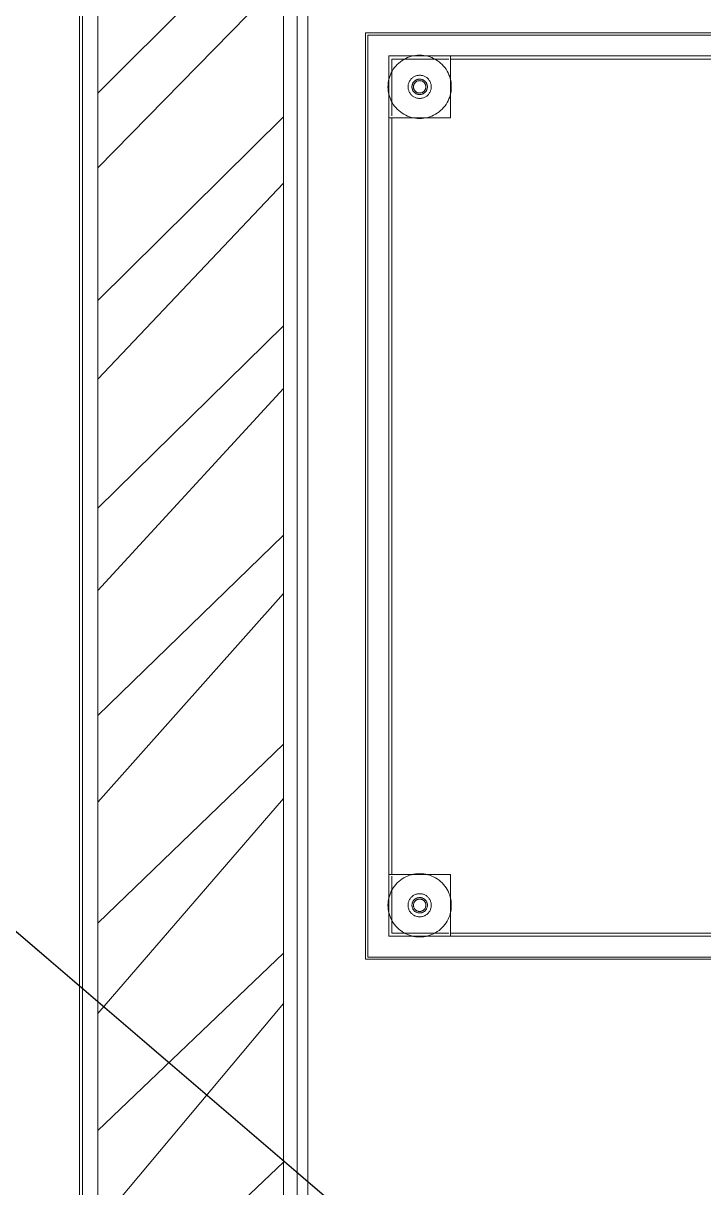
# Model space of a CAD drawing. Header units: millimetres. Extents: x -32 to 417638015, y -35 to 175284279.
# Drawn here: x 416312210 to 416312650, y 175269155 to 175269909 of the extents above; entities that cross this region are included whole.
import ezdxf
from ezdxf.enums import TextEntityAlignment as Align

# ---------------------------------------------------------------- set-up
doc = ezdxf.new("R2010")
doc.units = ezdxf.units.MM
for name, color, linetype, lineweight in [('_ЭМ_ТХ_пищеблок', 7, 'Continuous', 30), ('Атрибут', 7, 'Continuous', 5), ('ДОНМ_ТХ_(Нейтральное_мебель)', 7, 'Continuous', 0), ('Стены отделка', 7, 'Continuous', 30), ('Стены штриховка', 7, 'Continuous', 9), ('ШТРИХОВКА', 252, 'Continuous', 15)]:
    doc.layers.add(name, color=color, linetype=linetype, lineweight=lineweight)
doc.layers.add('PDF __ЭМ_Надписи', color=7, linetype='Continuous')
doc.layers.add('ЭОМ_Лотки рабочие', color=5, linetype='Continuous')
doc.styles.add('ISOCPEUR', font='isocpeur.ttf', dxfattribs={"width": 0.85, "height": 274.9999999999997})

# ---------------------------------------------------------------- blocks, each defined once
blk = doc.blocks.new('*U101')
at = {"color": 0}
for points in [[(600, 600), (600, 0), (0, 0), (0, 600), (600, 600)], [(598.5, 598.5), (598.5, 1.5), (1.5, 1.5), (1.5, 598.5), (598.5, 598.5)], [(15, 15), (15, 585)], [(585, 585), (585, 15)], [(17, 55), (17, 546.1000061035156)], [(583, 55), (583, 546.1000061035156)], [(35, 14.5), (36.36587524414062, 14.54541015625), (37.71505737304688, 14.6802978515625), (39.04379272460938, 14.9024658203125), (40.348388671875, 15.20977783203125), (41.625, 15.5999755859375), (42.869873046875, 16.071044921875), (44.07940673828125, 16.6207275390625), (45.249755859375, 17.24688720703125), (46.377197265625, 17.9473876953125), (47.45797729492188, 18.719970703125), (48.4884033203125, 19.5626220703125), (49.46466064453125, 20.47308349609375), (50.383056640625, 21.44921875), (51.23980712890625, 22.48883056640625), (52.03121948242188, 23.58984375), (52.75350952148438, 24.75), (53.3970947265625, 25.95562744140625), (53.95492553710938, 27.19146728515625), (54.42684936523438, 28.4532470703125), (54.81301879882812, 29.7366943359375), (55.11334228515625, 31.03741455078125), (55.32785034179688, 32.35107421875), (55.45660400390625, 33.67333984375), (55.49951171875, 35), (55.45660400390625, 36.32659912109375), (55.327880859375, 37.64892578125), (55.11334228515625, 38.96258544921875), (54.81298828125, 40.2633056640625), (54.4268798828125, 41.54669189453125), (53.95489501953125, 42.8084716796875), (53.3970947265625, 44.04437255859375), (52.75350952148438, 45.25), (52.03121948242188, 46.41015625), (51.23983764648438, 47.51116943359375), (50.383056640625, 48.55078125), (49.46466064453125, 49.5269775390625), (48.4884033203125, 50.4373779296875), (47.4580078125, 51.280029296875), (46.377197265625, 52.0526123046875), (45.249755859375, 52.75311279296875), (44.07940673828125, 53.3792724609375), (42.86990356445312, 53.928955078125), (41.62496948242188, 54.4000244140625), (40.34835815429688, 54.79022216796875), (39.0438232421875, 55.0975341796875), (37.715087890625, 55.3197021484375), (36.36590576171875, 55.45458984375), (33.63412475585938, 55.45458984375), (32.28494262695312, 55.3197021484375), (30.95620727539062, 55.0975341796875), (29.651611328125, 54.79022216796875), (28.375, 54.4000244140625), (27.13006591796875, 53.928955078125), (25.92059326171875, 53.3792724609375), (24.750244140625, 52.75311279296875), (23.62274169921875, 52.0526123046875), (22.54202270507812, 51.280029296875), (21.5115966796875, 50.4373779296875), (20.53533935546875, 49.52691650390625), (19.616943359375, 48.55078125), (18.76019287109375, 47.51116943359375), (17.96878051757812, 46.41015625), (17.24649047851562, 45.25), (16.6029052734375, 44.04437255859375), (16.0450439453125, 42.80853271484375), (15.57315063476562, 41.5467529296875), (15.18698120117188, 40.2633056640625), (14.88665771484375, 38.96258544921875), (14.67205810546875, 37.64892578125), (14.5433349609375, 36.32666015625), (14.50048828125, 35), (14.5433349609375, 33.67340087890625), (14.672119140625, 32.35107421875), (14.88665771484375, 31.03741455078125), (15.18701171875, 29.7366943359375), (15.5731201171875, 28.45330810546875), (16.04510498046875, 27.1915283203125), (16.6029052734375, 25.95562744140625), (17.24649047851562, 24.75), (17.96878051757812, 23.58984375), (18.76016235351562, 22.48883056640625), (19.616943359375, 21.44921875), (20.53533935546875, 20.4730224609375), (21.51162719726562, 19.5626220703125), (22.54205322265625, 18.719970703125), (23.62283325195312, 17.9473876953125), (24.750244140625, 17.24688720703125), (25.92059326171875, 16.6207275390625), (27.130126953125, 16.071044921875), (28.375, 15.5999755859375), (29.65164184570312, 15.20977783203125), (30.9561767578125, 14.9024658203125), (32.284912109375, 14.6802978515625), (33.63409423828125, 14.54541015625), (35, 14.5)], [(15, 55), (55, 55), (55, 15)], [(53.79998779296875, 17), (17, 17), (17, 53.79998779296875)], [(565, 14.5), (566.3658447265625, 14.54541015625), (567.715087890625, 14.6802978515625), (569.0438232421875, 14.9024658203125), (570.348388671875, 15.20977783203125), (571.625, 15.5999755859375), (572.8699340820312, 16.071044921875), (574.0794067382812, 16.6207275390625), (575.249755859375, 17.24688720703125), (576.377197265625, 17.9473876953125), (577.4580078125, 18.719970703125), (578.4884033203125, 19.5626220703125), (579.4646606445312, 20.47308349609375), (580.383056640625, 21.44921875), (581.2398071289062, 22.48883056640625), (582.03125, 23.58984375), (582.7535400390625, 24.75), (583.3971557617188, 25.95562744140625), (583.9549560546875, 27.19146728515625), (584.4268798828125, 28.4532470703125), (584.81298828125, 29.7366943359375), (585.1134033203125, 31.03741455078125), (585.3279418945312, 32.35107421875), (585.4566650390625, 33.67333984375), (585.49951171875, 35), (585.4566650390625, 36.32659912109375), (585.327880859375, 37.64892578125), (585.1133422851562, 38.96258544921875), (584.81298828125, 40.2633056640625), (584.4268798828125, 41.54669189453125), (583.9549560546875, 42.8084716796875), (583.3971557617188, 44.04437255859375), (582.7535400390625, 45.25), (582.03125, 46.41015625), (581.2398681640625, 47.51116943359375), (580.383056640625, 48.55078125), (579.4646606445312, 49.5269775390625), (578.4884033203125, 50.4373779296875), (577.4579467773438, 51.280029296875), (576.377197265625, 52.0526123046875), (575.249755859375, 52.75311279296875), (574.0794067382812, 53.3792724609375), (572.8699340820312, 53.928955078125), (571.625, 54.4000244140625), (570.348388671875, 54.79022216796875), (569.0438232421875, 55.0975341796875), (567.715087890625, 55.3197021484375), (566.3659057617188, 55.45458984375), (563.6341552734375, 55.45458984375), (562.284912109375, 55.3197021484375), (560.9561767578125, 55.0975341796875), (559.651611328125, 54.79022216796875), (558.375, 54.4000244140625), (557.130126953125, 53.928955078125), (555.9205932617188, 53.3792724609375), (554.750244140625, 52.75311279296875), (553.622802734375, 52.0526123046875), (552.5419921875, 51.280029296875), (551.5115966796875, 50.4373779296875), (550.5353393554688, 49.52691650390625), (549.616943359375, 48.55078125), (548.7601928710938, 47.51116943359375), (547.96875, 46.41015625), (547.2464599609375, 45.25), (546.6029052734375, 44.04437255859375), (546.0450439453125, 42.80853271484375), (545.5731201171875, 41.5467529296875), (545.1869506835938, 40.2633056640625), (544.8865966796875, 38.96258544921875), (544.672119140625, 37.64892578125), (544.5433349609375, 36.32666015625), (544.50048828125, 35), (544.5433349609375, 33.67340087890625), (544.672119140625, 32.35107421875), (544.8866577148438, 31.03741455078125), (545.18701171875, 29.7366943359375), (545.5731201171875, 28.45330810546875), (546.0450439453125, 27.1915283203125), (546.6028442382812, 25.95562744140625), (547.2464599609375, 24.75), (547.96875, 23.58984375), (548.7601318359375, 22.48883056640625), (549.616943359375, 21.44921875), (550.5353393554688, 20.4730224609375), (551.5115966796875, 19.5626220703125), (552.5419921875, 18.719970703125), (553.622802734375, 17.9473876953125), (554.750244140625, 17.24688720703125), (555.9205932617188, 16.6207275390625), (557.1300659179688, 16.071044921875), (558.375, 15.5999755859375), (559.651611328125, 15.20977783203125), (560.9561767578125, 14.9024658203125), (562.284912109375, 14.6802978515625), (563.6340942382812, 14.54541015625), (565, 14.5)], [(545, 15), (545, 55), (585, 55)], [(583, 53.79998779296875), (583, 17), (546.2000122070312, 17)], [(35, 42.5), (34.50027465820312, 42.4833984375), (34.00665283203125, 42.43402099609375), (33.52053833007812, 42.352783203125), (33.04327392578125, 42.2403564453125), (32.57623291015625, 42.0975341796875), (32.12078857421875, 41.92523193359375), (31.67825317382812, 41.72412109375), (31.25009155273438, 41.49505615234375), (30.83761596679688, 41.23876953125), (30.44219970703125, 40.95611572265625), (30.06524658203125, 40.6478271484375), (29.70806884765625, 40.31475830078125), (29.3720703125, 39.9576416015625), (29.05862426757812, 39.5772705078125), (28.76907348632812, 39.1744384765625), (28.50482177734375, 38.75), (28.26934814453125, 38.3089599609375), (28.06521606445312, 37.8568115234375), (27.892578125, 37.3951416015625), (27.7513427734375, 36.92559814453125), (27.64144897460938, 36.44970703125), (27.56298828125, 35.9691162109375), (27.51583862304688, 35.4853515625), (27.50018310546875, 35), (27.51583862304688, 34.5146484375), (27.56292724609375, 34.0308837890625), (27.6414794921875, 33.55029296875), (27.7513427734375, 33.07440185546875), (27.89260864257812, 32.6048583984375), (28.0653076171875, 32.14324951171875), (28.26934814453125, 31.69110107421875), (28.50482177734375, 31.25), (28.76907348632812, 30.8255615234375), (29.05859375, 30.4227294921875), (29.37210083007812, 30.0423583984375), (29.70806884765625, 29.68524169921875), (30.06527709960938, 29.3521728515625), (30.44223022460938, 29.0439453125), (30.83761596679688, 28.76123046875), (31.25009155273438, 28.50494384765625), (31.67828369140625, 28.27587890625), (32.12078857421875, 28.07476806640625), (32.57623291015625, 27.9024658203125), (33.04330444335938, 27.7596435546875), (33.52056884765625, 27.647216796875), (34.00668334960938, 27.56597900390625), (34.50027465820312, 27.5166015625), (35.49972534179688, 27.5166015625), (35.99334716796875, 27.56597900390625), (36.47946166992188, 27.647216796875), (36.95672607421875, 27.7596435546875), (37.42376708984375, 27.9024658203125), (37.87921142578125, 28.07476806640625), (38.32174682617188, 28.27587890625), (38.74990844726562, 28.50494384765625), (39.16238403320312, 28.76123046875), (39.55780029296875, 29.04388427734375), (39.93475341796875, 29.3521728515625), (40.29193115234375, 29.68524169921875), (40.6279296875, 30.0423583984375), (40.94137573242188, 30.4227294921875), (41.23092651367188, 30.8255615234375), (41.49517822265625, 31.25), (41.73065185546875, 31.6910400390625), (41.93478393554688, 32.1431884765625), (42.107421875, 32.6048583984375), (42.2486572265625, 33.07440185546875), (42.3585205078125, 33.55029296875), (42.43701171875, 34.0308837890625), (42.48416137695312, 34.5146484375), (42.49981689453125, 35), (42.48416137695312, 35.4853515625), (42.43707275390625, 35.9691162109375), (42.3585205078125, 36.44970703125), (42.2486572265625, 36.92559814453125), (42.10739135742188, 37.3951416015625), (41.9346923828125, 37.85675048828125), (41.73065185546875, 38.30889892578125), (41.49517822265625, 38.75), (41.23092651367188, 39.1744384765625), (40.94140625, 39.5772705078125), (40.62789916992188, 39.9576416015625), (40.29193115234375, 40.31475830078125), (39.93472290039062, 40.6478271484375), (39.55780029296875, 40.95611572265625), (39.16238403320312, 41.23876953125), (38.74990844726562, 41.49505615234375), (38.32171630859375, 41.72412109375), (37.87921142578125, 41.92523193359375), (37.42376708984375, 42.0975341796875), (36.95669555664062, 42.2403564453125), (36.47943115234375, 42.352783203125), (35.99331665039062, 42.43402099609375), (35.49972534179688, 42.4833984375), (35, 42.5)], [(35, 40), (34.66683959960938, 39.9888916015625), (34.33779907226562, 39.9560546875), (34.01370239257812, 39.90185546875), (33.69552612304688, 39.826904296875), (33.38418579101562, 39.731689453125), (33.08050537109375, 39.6168212890625), (32.7855224609375, 39.4827880859375), (32.50006103515625, 39.33001708984375), (32.22506713867188, 39.1591796875), (31.96148681640625, 38.97076416015625), (31.71014404296875, 38.7652587890625), (31.4720458984375, 38.54315185546875), (31.248046875, 38.3050537109375), (31.0390625, 38.051513671875), (30.84603881835938, 37.782958984375), (30.66986083984375, 37.5), (30.51290893554688, 37.2059326171875), (30.37686157226562, 36.904541015625), (30.26168823242188, 36.5968017578125), (30.16757202148438, 36.28369140625), (30.09429931640625, 35.96649169921875), (30.0419921875, 35.64605712890625), (30.01055908203125, 35.32354736328125), (30.0001220703125, 35), (30.01058959960938, 34.67645263671875), (30.04196166992188, 34.3538818359375), (30.09429931640625, 34.03350830078125), (30.16754150390625, 33.71630859375), (30.26171875, 33.40325927734375), (30.3768310546875, 33.095458984375), (30.51287841796875, 32.7940673828125), (30.66986083984375, 32.5), (30.84600830078125, 32.217041015625), (31.0390625, 31.948486328125), (31.248046875, 31.6949462890625), (31.47201538085938, 31.45684814453125), (31.71017456054688, 31.2347412109375), (31.96142578125, 31.02923583984375), (32.22506713867188, 30.8408203125), (32.50006103515625, 30.66998291015625), (32.78549194335938, 30.51727294921875), (33.08053588867188, 30.3831787109375), (33.38412475585938, 30.268310546875), (33.69552612304688, 30.173095703125), (34.01370239257812, 30.09814453125), (34.3377685546875, 30.0439453125), (34.6668701171875, 30.0111083984375), (35.33316040039062, 30.0111083984375), (35.66220092773438, 30.0439453125), (35.98629760742188, 30.09814453125), (36.30447387695312, 30.173095703125), (36.61581420898438, 30.268310546875), (36.91949462890625, 30.3831787109375), (37.2144775390625, 30.5172119140625), (37.49993896484375, 30.66998291015625), (37.77493286132812, 30.8408203125), (38.03854370117188, 31.02923583984375), (38.28985595703125, 31.2347412109375), (38.52798461914062, 31.45684814453125), (38.751953125, 31.6949462890625), (38.9609375, 31.948486328125), (39.15399169921875, 32.217041015625), (39.33013916015625, 32.5), (39.48709106445312, 32.7940673828125), (39.62313842773438, 33.095458984375), (39.73831176757812, 33.4031982421875), (39.83242797851562, 33.71630859375), (39.90570068359375, 34.03350830078125), (39.9580078125, 34.35394287109375), (39.98944091796875, 34.67645263671875), (39.9998779296875, 35), (39.98941040039062, 35.32354736328125), (39.95803833007812, 35.6461181640625), (39.90570068359375, 35.96649169921875), (39.83245849609375, 36.28369140625), (39.73828125, 36.59674072265625), (39.6231689453125, 36.904541015625), (39.48712158203125, 37.2059326171875), (39.33013916015625, 37.5), (39.15399169921875, 37.782958984375), (38.9609375, 38.051513671875), (38.751953125, 38.3050537109375), (38.52798461914062, 38.54315185546875), (38.28988647460938, 38.7652587890625), (38.03857421875, 38.97076416015625), (37.77493286132812, 39.1591796875), (37.49993896484375, 39.33001708984375), (37.21450805664062, 39.48272705078125), (36.91949462890625, 39.6168212890625), (36.61587524414062, 39.731689453125), (36.30447387695312, 39.826904296875), (35.98629760742188, 39.90185546875), (35.6622314453125, 39.9560546875), (35.3331298828125, 39.9888916015625), (35, 40)], [(35, 39), (34.73348999023438, 38.9910888671875), (34.47021484375, 38.96484375), (34.21099853515625, 38.92144775390625), (33.9564208984375, 38.86151123046875), (33.70736694335938, 38.785400390625), (33.46441650390625, 38.6934814453125), (33.2283935546875, 38.586181640625), (33.00006103515625, 38.4639892578125), (32.78005981445312, 38.32733154296875), (32.56918334960938, 38.17657470703125), (32.36810302734375, 38.01214599609375), (32.1776123046875, 37.83447265625), (31.99844360351562, 37.64404296875), (31.83123779296875, 37.441162109375), (31.67681884765625, 37.22637939453125), (31.535888671875, 37), (31.41030883789062, 36.7647705078125), (31.301513671875, 36.52362060546875), (31.20944213867188, 36.27740478515625), (31.13406372070312, 36.0269775390625), (31.075439453125, 35.773193359375), (31.03359985351562, 35.516845703125), (31.00848388671875, 35.25885009765625), (31.00009155273438, 35), (31.00848388671875, 34.74114990234375), (31.03359985351562, 34.483154296875), (31.075439453125, 34.226806640625), (31.134033203125, 33.9730224609375), (31.20941162109375, 33.72259521484375), (31.30148315429688, 33.47637939453125), (31.41030883789062, 33.2352294921875), (31.535888671875, 33), (31.67681884765625, 32.77362060546875), (31.83126831054688, 32.558837890625), (31.99844360351562, 32.35595703125), (32.17767333984375, 32.16546630859375), (32.36807250976562, 31.98785400390625), (32.5692138671875, 31.82342529296875), (32.78009033203125, 31.67266845703125), (33.00006103515625, 31.5360107421875), (33.22842407226562, 31.413818359375), (33.46441650390625, 31.30657958984375), (33.70730590820312, 31.21466064453125), (33.9564208984375, 31.13848876953125), (34.2109375, 31.07855224609375), (34.47024536132812, 31.03515625), (34.73348999023438, 31.00885009765625), (35.26651000976562, 31.0089111328125), (35.52978515625, 31.03515625), (35.78900146484375, 31.07855224609375), (36.0435791015625, 31.13848876953125), (36.29263305664062, 31.214599609375), (36.53558349609375, 31.3065185546875), (36.7716064453125, 31.413818359375), (36.99993896484375, 31.5360107421875), (37.21994018554688, 31.67266845703125), (37.43081665039062, 31.82342529296875), (37.63189697265625, 31.98785400390625), (37.8223876953125, 32.16552734375), (38.00155639648438, 32.35595703125), (38.16876220703125, 32.558837890625), (38.32318115234375, 32.77362060546875), (38.464111328125, 33), (38.58969116210938, 33.2352294921875), (38.698486328125, 33.47637939453125), (38.79055786132812, 33.72259521484375), (38.86593627929688, 33.9730224609375), (38.924560546875, 34.226806640625), (38.96640014648438, 34.483154296875), (38.99151611328125, 34.74114990234375), (38.99990844726562, 35), (38.99151611328125, 35.25885009765625), (38.96640014648438, 35.516845703125), (38.924560546875, 35.773193359375), (38.865966796875, 36.0269775390625), (38.79058837890625, 36.27740478515625), (38.69851684570312, 36.52362060546875), (38.58969116210938, 36.7647705078125), (38.464111328125, 37), (38.32318115234375, 37.22637939453125), (38.16876220703125, 37.441162109375), (38.00155639648438, 37.64404296875), (37.82232666015625, 37.83453369140625), (37.63192749023438, 38.01214599609375), (37.4307861328125, 38.17657470703125), (37.21990966796875, 38.32733154296875), (36.99993896484375, 38.4639892578125), (36.77157592773438, 38.586181640625), (36.53558349609375, 38.69342041015625), (36.29269409179688, 38.78533935546875), (36.0435791015625, 38.86151123046875), (35.7890625, 38.92144775390625), (35.52975463867188, 38.96484375), (35.26651000976562, 38.99114990234375), (35, 39)], [(565, 42.5), (564.500244140625, 42.4833984375), (564.0066528320312, 42.43402099609375), (563.5205078125, 42.352783203125), (563.0432739257812, 42.2403564453125), (562.5762329101562, 42.0975341796875), (562.1207275390625, 41.92523193359375), (561.67822265625, 41.72412109375), (561.2501220703125, 41.49505615234375), (560.837646484375, 41.23876953125), (560.4421997070312, 40.95611572265625), (560.0652465820312, 40.6478271484375), (559.7080078125, 40.31475830078125), (559.3720703125, 39.9576416015625), (559.05859375, 39.5772705078125), (558.76904296875, 39.1744384765625), (558.5048217773438, 38.75), (558.2693481445312, 38.3089599609375), (558.065185546875, 37.8568115234375), (557.892578125, 37.3951416015625), (557.7513427734375, 36.92559814453125), (557.6414794921875, 36.44970703125), (557.56298828125, 35.9691162109375), (557.515869140625, 35.4853515625), (557.5001831054688, 35), (557.515869140625, 34.5146484375), (557.5629272460938, 34.0308837890625), (557.6414794921875, 33.55029296875), (557.7513427734375, 33.07440185546875), (557.892578125, 32.6048583984375), (558.0653076171875, 32.14324951171875), (558.2693481445312, 31.69110107421875), (558.5048217773438, 31.25), (558.76904296875, 30.8255615234375), (559.05859375, 30.4227294921875), (559.3720703125, 30.0423583984375), (559.7080688476562, 29.68524169921875), (560.065185546875, 29.3521728515625), (560.4421997070312, 29.0439453125), (560.837646484375, 28.76123046875), (561.2501220703125, 28.50494384765625), (561.6782836914062, 28.27587890625), (562.1207275390625, 28.07476806640625), (562.5762329101562, 27.9024658203125), (563.0432739257812, 27.7596435546875), (563.5205688476562, 27.647216796875), (564.0067138671875, 27.56597900390625), (564.500244140625, 27.5166015625), (565.499755859375, 27.5166015625), (565.9933471679688, 27.56597900390625), (566.4794921875, 27.647216796875), (566.9567260742188, 27.7596435546875), (567.4237670898438, 27.9024658203125), (567.8792724609375, 28.07476806640625), (568.32177734375, 28.27587890625), (568.7498779296875, 28.50494384765625), (569.162353515625, 28.76123046875), (569.5578002929688, 29.04388427734375), (569.9347534179688, 29.3521728515625), (570.2919921875, 29.68524169921875), (570.6279296875, 30.0423583984375), (570.94140625, 30.4227294921875), (571.23095703125, 30.8255615234375), (571.4951782226562, 31.25), (571.7306518554688, 31.6910400390625), (571.934814453125, 32.1431884765625), (572.107421875, 32.6048583984375), (572.2486572265625, 33.07440185546875), (572.3585205078125, 33.55029296875), (572.43701171875, 34.0308837890625), (572.484130859375, 34.5146484375), (572.4998168945312, 35), (572.484130859375, 35.4853515625), (572.4370727539062, 35.9691162109375), (572.3585205078125, 36.44970703125), (572.2486572265625, 36.92559814453125), (572.107421875, 37.3951416015625), (571.9346923828125, 37.85675048828125), (571.7306518554688, 38.30889892578125), (571.4951782226562, 38.75), (571.23095703125, 39.1744384765625), (570.94140625, 39.5772705078125), (570.6279296875, 39.9576416015625), (570.2919311523438, 40.31475830078125), (569.934814453125, 40.6478271484375), (569.5577392578125, 40.95611572265625), (569.162353515625, 41.23876953125), (568.7498779296875, 41.49505615234375), (568.3217163085938, 41.72412109375), (567.8792724609375, 41.92523193359375), (567.4237670898438, 42.0975341796875), (566.9567260742188, 42.2403564453125), (566.4794311523438, 42.352783203125), (565.9932861328125, 42.43402099609375), (565.499755859375, 42.4833984375), (565, 42.5)], [(565, 40), (564.6668701171875, 39.9888916015625), (564.3377685546875, 39.9560546875), (564.013671875, 39.90185546875), (563.695556640625, 39.826904296875), (563.3841552734375, 39.731689453125), (563.0805053710938, 39.6168212890625), (562.7855224609375, 39.4827880859375), (562.5000610351562, 39.33001708984375), (562.22509765625, 39.1591796875), (561.96142578125, 38.97076416015625), (561.7101440429688, 38.7652587890625), (561.4720458984375, 38.54315185546875), (561.248046875, 38.3050537109375), (561.0390625, 38.051513671875), (560.8460083007812, 37.782958984375), (560.6698608398438, 37.5), (560.512939453125, 37.2059326171875), (560.3768310546875, 36.904541015625), (560.26171875, 36.5968017578125), (560.1676025390625, 36.28369140625), (560.0942993164062, 35.96649169921875), (560.0419921875, 35.64605712890625), (560.0105590820312, 35.32354736328125), (560.0001220703125, 35), (560.0106201171875, 34.67645263671875), (560.0419921875, 34.3538818359375), (560.0942993164062, 34.03350830078125), (560.1675415039062, 33.71630859375), (560.26171875, 33.40325927734375), (560.3768310546875, 33.095458984375), (560.5128784179688, 32.7940673828125), (560.6698608398438, 32.5), (560.8460083007812, 32.217041015625), (561.0390625, 31.948486328125), (561.248046875, 31.6949462890625), (561.4720458984375, 31.45684814453125), (561.7100830078125, 31.2347412109375), (561.96142578125, 31.02923583984375), (562.22509765625, 30.8408203125), (562.5000610351562, 30.66998291015625), (562.7855224609375, 30.51727294921875), (563.0805053710938, 30.3831787109375), (563.3841552734375, 30.268310546875), (563.695556640625, 30.173095703125), (564.013671875, 30.09814453125), (564.3377685546875, 30.0439453125), (564.6668701171875, 30.0111083984375), (565.3331298828125, 30.0111083984375), (565.6622314453125, 30.0439453125), (565.986328125, 30.09814453125), (566.304443359375, 30.173095703125), (566.6158447265625, 30.268310546875), (566.9194946289062, 30.3831787109375), (567.2144775390625, 30.5172119140625), (567.4999389648438, 30.66998291015625), (567.77490234375, 30.8408203125), (568.03857421875, 31.02923583984375), (568.2898559570312, 31.2347412109375), (568.5279541015625, 31.45684814453125), (568.751953125, 31.6949462890625), (568.9609375, 31.948486328125), (569.1539916992188, 32.217041015625), (569.3301391601562, 32.5), (569.487060546875, 32.7940673828125), (569.6231689453125, 33.095458984375), (569.73828125, 33.4031982421875), (569.8323974609375, 33.71630859375), (569.9057006835938, 34.03350830078125), (569.9580078125, 34.35394287109375), (569.9894409179688, 34.67645263671875), (569.9998779296875, 35), (569.9893798828125, 35.32354736328125), (569.9580078125, 35.6461181640625), (569.9057006835938, 35.96649169921875), (569.8324584960938, 36.28369140625), (569.73828125, 36.59674072265625), (569.6231689453125, 36.904541015625), (569.4871215820312, 37.2059326171875), (569.3301391601562, 37.5), (569.1539916992188, 37.782958984375), (568.9609985351562, 38.051513671875), (568.751953125, 38.3050537109375), (568.5279541015625, 38.54315185546875), (568.2899169921875, 38.7652587890625), (568.03857421875, 38.97076416015625), (567.77490234375, 39.1591796875), (567.4999389648438, 39.33001708984375), (567.2144775390625, 39.48272705078125), (566.9194946289062, 39.6168212890625), (566.6158447265625, 39.731689453125), (566.304443359375, 39.826904296875), (565.986328125, 39.90185546875), (565.6622314453125, 39.9560546875), (565.3331298828125, 39.9888916015625), (565, 40)], [(565, 39), (564.7335205078125, 38.9910888671875), (564.47021484375, 38.96484375), (564.2109985351562, 38.92144775390625), (563.9564208984375, 38.86151123046875), (563.707275390625, 38.785400390625), (563.4644165039062, 38.6934814453125), (563.2283935546875, 38.586181640625), (563, 38.4639892578125), (562.780029296875, 38.32733154296875), (562.5692138671875, 38.17657470703125), (562.3681030273438, 38.01214599609375), (562.1776123046875, 37.83447265625), (561.9984130859375, 37.64404296875), (561.8312377929688, 37.441162109375), (561.6768188476562, 37.22637939453125), (561.535888671875, 37), (561.4102783203125, 36.7647705078125), (561.301513671875, 36.52362060546875), (561.2093505859375, 36.27740478515625), (561.1339721679688, 36.0269775390625), (561.075439453125, 35.773193359375), (561.0335083007812, 35.516845703125), (561.0084838867188, 35.25885009765625), (561.0000610351562, 35), (561.0084228515625, 34.74114990234375), (561.0335693359375, 34.483154296875), (561.075439453125, 34.226806640625), (561.134033203125, 33.9730224609375), (561.2093505859375, 33.72259521484375), (561.301513671875, 33.47637939453125), (561.4102783203125, 33.2352294921875), (561.535888671875, 33), (561.6768188476562, 32.77362060546875), (561.8312377929688, 32.558837890625), (561.9984130859375, 32.35595703125), (562.1776733398438, 32.16546630859375), (562.3680419921875, 31.98785400390625), (562.5692138671875, 31.82342529296875), (562.7800903320312, 31.67266845703125), (563.0000610351562, 31.5360107421875), (563.2283935546875, 31.413818359375), (563.46435546875, 31.30657958984375), (563.707275390625, 31.21466064453125), (563.9564208984375, 31.13848876953125), (564.2109375, 31.07855224609375), (564.47021484375, 31.03515625), (564.7335205078125, 31.00885009765625), (565.2664794921875, 31.0089111328125), (565.52978515625, 31.03515625), (565.7890014648438, 31.07855224609375), (566.0435791015625, 31.13848876953125), (566.292724609375, 31.214599609375), (566.5355834960938, 31.3065185546875), (566.7716064453125, 31.413818359375), (567, 31.5360107421875), (567.219970703125, 31.67266845703125), (567.4307861328125, 31.82342529296875), (567.6318969726562, 31.98785400390625), (567.8223876953125, 32.16552734375), (568.0015869140625, 32.35595703125), (568.1687622070312, 32.558837890625), (568.3231811523438, 32.77362060546875), (568.464111328125, 33), (568.5897216796875, 33.2352294921875), (568.698486328125, 33.47637939453125), (568.7906494140625, 33.72259521484375), (568.8660278320312, 33.9730224609375), (568.924560546875, 34.226806640625), (568.9664916992188, 34.483154296875), (568.9915161132812, 34.74114990234375), (568.9999389648438, 35), (568.9915771484375, 35.25885009765625), (568.9664306640625, 35.516845703125), (568.924560546875, 35.773193359375), (568.865966796875, 36.0269775390625), (568.7906494140625, 36.27740478515625), (568.698486328125, 36.52362060546875), (568.5897216796875, 36.7647705078125), (568.464111328125, 37), (568.3231811523438, 37.22637939453125), (568.168701171875, 37.441162109375), (568.0015869140625, 37.64404296875), (567.8223266601562, 37.83453369140625), (567.6319580078125, 38.01214599609375), (567.4307861328125, 38.17657470703125), (567.2199096679688, 38.32733154296875), (566.9999389648438, 38.4639892578125), (566.7716064453125, 38.586181640625), (566.53564453125, 38.69342041015625), (566.292724609375, 38.78533935546875), (566.0435791015625, 38.86151123046875), (565.7890625, 38.92144775390625), (565.52978515625, 38.96484375), (565.2664794921875, 38.99114990234375), (565, 39)], [(545, 17), (55, 17)], [(585, 15), (15, 15)]]:
    blk.add_lwpolyline(points, dxfattribs=at)
blk = doc.blocks.new('_ЭМ_ТХ_Пищеблок')
at = {"layer": 'ДОНМ_ТХ_(Нейтральное_мебель)', "color": 8, "xscale": -1, "rotation": 270}
blk.add_blockref('*U101', (54176.56048211188, 39758.46060757856), dxfattribs=at)
at = {"layer": 'Атрибут', "color": 8, "style": 'ISOCPEUR', "width": 0.85}
blk.add_attdef('№_ПОЗИЦИИ', text='', height=150, rotation=90, dxfattribs=at).set_placement((58331.67525722168, 39155.16258932042), align=Align.MIDDLE_CENTER)
blk = doc.blocks.new('ТХ пищеблок....')
at = {"layer": 'ДОНМ_ТХ_(Нейтральное_мебель)', "color": 8, "xscale": -1, "rotation": 270}
blk.add_blockref('*U101', (1511.268833354989, 24426.31794917252), dxfattribs=at)
blk = doc.blocks.new('1 этаж')
at = {"layer": 'Стены штриховка'}
h = blk.add_hatch(dxfattribs=at)
h.set_pattern_fill('ANSI32', color=8, scale=10)
h.set_pattern_definition([(45, (-31496.66335460375, 188.9018102923583), (-67.35192090801866, 67.35192090801866), []), (45, (-31451.76205460375, 188.9018102923583), (-67.35192090801866, 67.35192090801866), [])])
h.paths.add_polyline_path([(48180.15739901119, 39580.59357071416), (48705.15739901114, 39580.59357071418), (48705.15739901114, 39700.59357071418), (48060.15739901119, 39700.59357071418), (48060.15739901119, 37262.86745037336), (48180.15739901122, 37260.83786413429)])
h.paths.add_polyline_path([(49875.15739901114, 39580.59357071413), (50447.65739901114, 39580.59357071413), (50447.65739901114, 39700.59357071418), (49635.15739901114, 39700.59357071418), (49635.15739901114, 39580.59357071418), (49755.15739901114, 39580.59357071418), (49755.15739901114, 37234.19954474653), (49875.15739901114, 37232.16995850745)])
h.paths.add_polyline_path([(51953.91662307477, 39700.59357071418), (51377.65739901114, 39700.59357071418), (51377.65739901108, 39580.59357071418), (51495.15739901111, 39580.59357071418), (51495.15739901111, 37204.77054428005), (51615.15739901111, 37202.74095804099), (51615.15739901111, 39580.59357071413), (51953.91662307479, 39580.59357071418)])
h.paths.add_polyline_path([(53340.15739901111, 39700.59357071418), (53328.15739901114, 39700.59357071418), (52883.91662307479, 39700.59357071413), (52883.91662307477, 39580.59357071413), (53340.15739901111, 39580.59357071413)])
h.paths.add_polyline_path([(53340.15739901114, 41017.7070296934), (53460.15739901108, 41017.7070296934), (53460.15739901108, 41147.70702969341), (55390.67991990966, 41147.7070296934), (55389.70939402498, 41267.7070296934), (53340.15739901114, 41267.7070296934)])
h.paths.add_polyline_path([(53460.15739901111, 39987.7070296934), (53340.15739901114, 39987.7070296934), (53340.15739901114, 37193.56851621989), (53340.49561501323, 37193.5627958987), (53460.15739901111, 37177.01477185852)])
at = {"layer": 'Стены отделка', "color": 8, "lineweight": 9}
for p, q in [((48048.15739901122, 39710.59357071416), (48048.15739901122, 37295.07498558183)), ((48060.15739901119, 37262.86745037336), (48060.15739901119, 39700.59357071418)), ((48180.15739901122, 37260.83786413429), (48180.15739901119, 39580.59357071416)), ((48196.05739901122, 37295.573949597), (48196.05739901119, 39564.69357071418))]:
    blk.add_line(p, q, dxfattribs=at)
at = {"layer": 'Стены штриховка', "color": 8}
for p, q in [((48050.15739901122, 39712.59357071416), (48050.15739901125, 37293.04087310802)), ((48189.15739901119, 37295.69065080574), (48189.15739901119, 39571.59357071415))]:
    blk.add_line(p, q, dxfattribs=at)
at = {"layer": 'ЭОМ_Лотки рабочие'}
blk.add_blockref('ТХ пищеблок....', (46722.0575752336, 13366.04446869802), dxfattribs=at)

msp = doc.modelspace()

# ---------------------------------------------------------------- linework, layer by layer
at = {"layer": 'PDF __ЭМ_Надписи', "lineweight": 25}
msp.add_lwpolyline([(416315543.1232762, 175266458.3808752), (416307916.9190088, 175272998.5953424), (416304432.9067394, 175272998.5953424)], dxfattribs=at)

# ---------------------------------------------------------------- block references
at = {"layer": '_ЭМ_ТХ_пищеблок', "lineweight": 50}
msp.add_blockref('_ЭМ_ТХ_Пищеблок', (416258254.8670169, 175229544.5649611), dxfattribs=at)
at = {"layer": 'ШТРИХОВКА'}
msp.add_blockref('1 этаж', (416264198.1010904, 175231510.6631508), dxfattribs=at)

doc.saveas('drawing.dxf')
